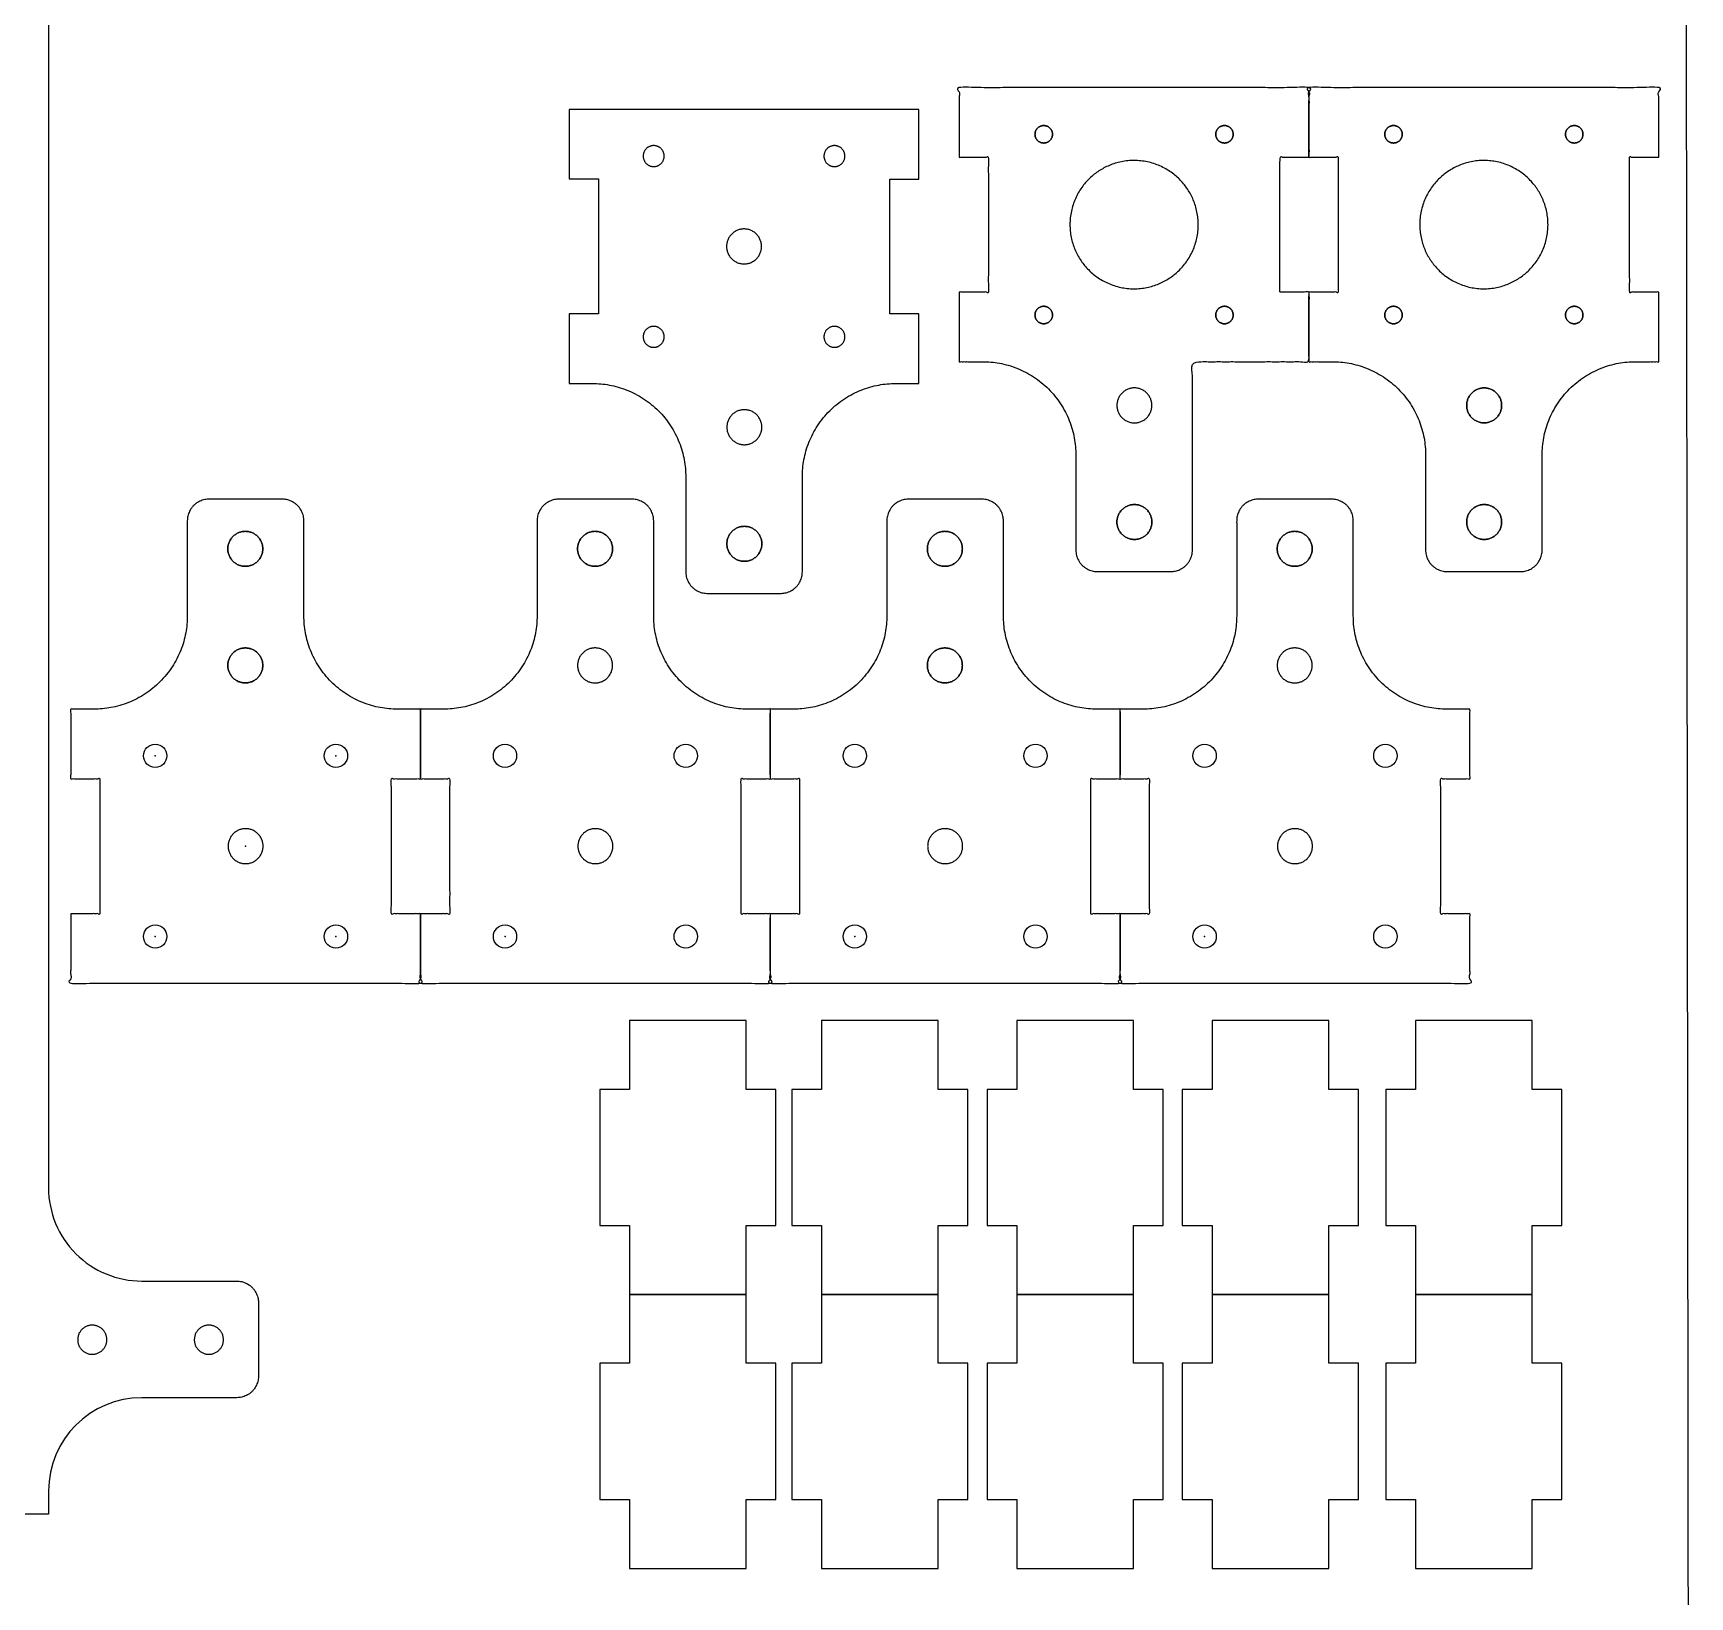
# Model space of a CAD drawing. Header units: millimetres. Extents: x 0 to 1320, y -1499 to 0.
# Drawn here: x 247.9 to 532, y -1279.1 to -1010.9 of the extents above; entities that cross this region are included whole.
import ezdxf

# ---------------------------------------------------------------- set-up
doc = ezdxf.new("R2010")
doc.units = ezdxf.units.MM
doc.header["$MEASUREMENT"] = 0
for name, color, linetype, true_color in [('Default', 178, 'Continuous', 0x000000), ('inner', 5, 'Continuous', 0x0000ff), ('mechanics', 178, 'Continuous', 0x000000), ('outer', 1, 'Continuous', 0xff0000)]:
    doc.layers.add(name, color=color, linetype=linetype, true_color=true_color)

msp = doc.modelspace()

# ---------------------------------------------------------------- linework, layer by layer
at = {"layer": 'Default'}
msp.add_lwpolyline([(310.76, -698.05), (184.75, -697.88), (185.72, -1498.61), (532.03, -1499.08), (531.43, -1006.32)], dxfattribs=at)
at = {"layer": 'inner'}
for centre in [(268.82, -1134.85), (299.82, -1134.85), (328.81, -1134.85), (359.81, -1134.85), (388.8, -1134.85), (419.8, -1134.85), (448.8, -1134.85), (479.8, -1134.85), (268.82, -1165.85), (299.82, -1165.85), (328.81, -1165.85), (359.81, -1165.85), (388.8, -1165.85), (419.8, -1165.85), (448.8, -1165.85), (479.8, -1165.85)]:
    msp.add_circle(centre, 2, dxfattribs=at)
for centre, start, end in [((266.52, -1208.95), 179.9945, 270), ((266.52, -1260.95), 90, 180)]:
    msp.add_arc(centre, 16, start, end, dxfattribs=at)
for points in [[(250.56, -776.68), (250.54, -992.81), (250.52, -1208.95)], [(250.52, -1260.95), (250.52, -1262.95), (250.52, -1264.95)], [(250.52, -1264.95), (244.56, -1264.95), (238.59, -1264.95)]]:
    msp.add_open_spline(points, degree=2, dxfattribs=at)
for points, weights, knots in [([(354.31, -1033.79), (352.51, -1033.79), (352.51, -1031.99), (352.51, -1030.19), (354.31, -1030.19), (356.11, -1030.19), (356.11, -1031.99), (356.11, -1033.79), (354.31, -1033.79)], [1, 0.707106781187, 1, 0.707106781187, 1, 0.707106781187, 1, 0.707106781187, 1], [67.592197, 67.592197, 67.592197, 70.41963, 70.41963, 73.247064, 73.247064, 76.074497, 76.074497, 78.901931, 78.901931, 78.901931]), ([(385.31, -1030.19), (387.11, -1030.19), (387.11, -1031.99), (387.11, -1033.79), (385.31, -1033.79), (383.51, -1033.79), (383.51, -1031.99), (383.51, -1030.19), (385.31, -1030.19)], [1, 0.707106781187, 1, 0.707106781187, 1, 0.707106781187, 1, 0.707106781187, 1], [44.97273, 44.97273, 44.97273, 47.800163, 47.800163, 50.627597, 50.627597, 53.45503, 53.45503, 56.282463, 56.282463, 56.282463]), ([(372.81, -1047.49), (372.81, -1050.49), (369.81, -1050.49), (366.81, -1050.49), (366.81, -1047.49), (366.81, -1044.49), (369.81, -1044.49), (372.81, -1044.49), (372.81, -1047.49)], [0.999999860338, 0.707106851018, 1, 0.707106781187, 1, 0.707106781187, 1, 0.707106851018, 0.999999860338], [90.211664, 90.211664, 90.211664, 94.924053, 94.924053, 99.636442, 99.636442, 104.348832, 104.348832, 109.06122, 109.06122, 109.06122]), ([(354.31, -1064.79), (352.51, -1064.79), (352.51, -1062.99), (352.51, -1061.19), (354.31, -1061.19), (356.11, -1061.19), (356.11, -1062.99), (356.11, -1064.79), (354.31, -1064.79)], [1, 0.707106781187, 1, 0.707106781187, 1, 0.707106781187, 1, 0.707106781187, 1], [78.901931, 78.901931, 78.901931, 81.729364, 81.729364, 84.556797, 84.556797, 87.384231, 87.384231, 90.211664, 90.211664, 90.211664]), ([(385.31, -1061.19), (387.11, -1061.19), (387.11, -1062.99), (387.11, -1064.79), (385.31, -1064.79), (383.51, -1064.79), (383.51, -1062.99), (383.51, -1061.19), (385.31, -1061.19)], [1, 0.707106781187, 1, 0.707106781187, 1, 0.707106781187, 1, 0.707106781187, 1], [56.282463, 56.282463, 56.282463, 59.109897, 59.109897, 61.93733, 61.93733, 64.764764, 64.764764, 67.592197, 67.592197, 67.592197]), ([(287.32, -1150.35), (287.32, -1153.35), (284.32, -1153.35), (281.32, -1153.35), (281.32, -1150.35), (281.32, -1147.35), (284.32, -1147.35), (287.32, -1147.35), (287.32, -1150.35)], [0.999999860338, 0.707106851018, 1, 0.707106781187, 1, 0.707106781187, 1, 0.707106851018, 0.999999860338], [90.211664, 90.211664, 90.211664, 94.924053, 94.924053, 99.636442, 99.636442, 104.348832, 104.348832, 109.06122, 109.06122, 109.06122]), ([(347.31, -1150.35), (347.31, -1153.35), (344.31, -1153.35), (341.31, -1153.35), (341.31, -1150.35), (341.31, -1147.35), (344.31, -1147.35), (347.31, -1147.35), (347.31, -1150.35)], [0.999999860338, 0.707106851018, 1, 0.707106781187, 1, 0.707106781187, 1, 0.707106851018, 0.999999860338], [90.211664, 90.211664, 90.211664, 94.924053, 94.924053, 99.636442, 99.636442, 104.348832, 104.348832, 109.06122, 109.06122, 109.06122]), ([(407.3, -1150.35), (407.3, -1153.35), (404.3, -1153.35), (401.3, -1153.35), (401.3, -1150.35), (401.3, -1147.35), (404.3, -1147.35), (407.3, -1147.35), (407.3, -1150.35)], [0.999999860338, 0.707106851018, 1, 0.707106781187, 1, 0.707106781187, 1, 0.707106851018, 0.999999860338], [90.211664, 90.211664, 90.211664, 94.924053, 94.924053, 99.636442, 99.636442, 104.348832, 104.348832, 109.06122, 109.06122, 109.06122]), ([(467.3, -1150.35), (467.3, -1153.35), (464.3, -1153.35), (461.3, -1153.35), (461.3, -1150.35), (461.3, -1147.35), (464.3, -1147.35), (467.3, -1147.35), (467.3, -1150.35)], [0.999999860338, 0.707106851018, 1, 0.707106781187, 1, 0.707106781187, 1, 0.707106851018, 0.999999860338], [90.211664, 90.211664, 90.211664, 94.924053, 94.924053, 99.636442, 99.636442, 104.348832, 104.348832, 109.06122, 109.06122, 109.06122]), ([(266.52, -1224.95), (274.67, -1224.95), (282.82, -1224.95), (286.52, -1224.95), (286.52, -1228.65), (286.52, -1234.95), (286.52, -1241.25), (286.52, -1244.95), (282.82, -1244.95), (274.67, -1244.95), (266.52, -1244.95)], [1, 1, 1, 0.707106851018, 0.999999860338, 0.999999860338, 0.999999860338, 0.707106752262, 0.999999720675, 0.999999720675, 0.999999720675], [473.406893, 473.406893, 473.406893, 489.705359, 489.705359, 495.517308, 495.517308, 508.117314, 508.117314, 513.929263, 513.929263, 530.229267, 530.229267, 530.229267]), ([(260.52, -1235), (260.52, -1237.5), (258.02, -1237.5), (255.52, -1237.5), (255.52, -1235), (255.52, -1232.5), (258.02, -1232.5), (260.52, -1232.5), (260.52, -1235)], [1, 0.707106781187, 1, 0.707106781187, 1, 0.707106781187, 1, 0.707106781187, 1], [13.556803, 13.556803, 13.556803, 17.483794, 17.483794, 21.410785, 21.410785, 25.337776, 25.337776, 29.264767, 29.264767, 29.264767]), ([(280.52, -1235), (280.52, -1237.5), (278.02, -1237.5), (275.52, -1237.5), (275.52, -1235), (275.52, -1232.5), (278.02, -1232.5), (280.52, -1232.5), (280.52, -1235)], [1, 0.707106781187, 1, 0.707106781187, 1, 0.707106781187, 1, 0.707106781187, 1], [29.264767, 29.264767, 29.264767, 33.191757, 33.191757, 37.118748, 37.118748, 41.045739, 41.045739, 44.97273, 44.97273, 44.97273])]:
    msp.add_rational_spline(points, weights, degree=2, knots=knots, dxfattribs=at)
for p in [(268.82, -1134.85), (299.82, -1134.85), (284.32, -1150.35), (268.82, -1165.85), (299.82, -1165.85), (328.81, -1165.85), (388.8, -1165.85), (448.8, -1165.85)]:
    msp.add_point(p, dxfattribs=at)
at = {"layer": 'mechanics'}
for p, q in [((350.17, -1180.23), (350.17, -1192.06)), ((370.17, -1180.23), (350.17, -1180.23)), ((370.17, -1192.06), (370.17, -1180.23)), ((383.1, -1180.23), (383.1, -1192.06)), ((403.1, -1180.23), (383.1, -1180.23)), ((403.1, -1192.06), (403.1, -1180.23)), ((416.59, -1180.23), (416.59, -1192.06)), ((436.59, -1180.23), (416.59, -1180.23)), ((436.59, -1192.06), (436.59, -1180.23)), ((450.08, -1180.23), (450.08, -1192.06)), ((470.08, -1180.23), (450.08, -1180.23)), ((470.08, -1192.06), (470.08, -1180.23)), ((484.96, -1180.23), (484.96, -1192.06)), ((504.96, -1180.23), (484.96, -1180.23)), ((504.96, -1192.06), (504.96, -1180.23)), ((350.17, -1192.06), (345.07, -1192.06)), ((345.07, -1192.06), (345.07, -1215.41)), ((375.27, -1192.06), (370.17, -1192.06)), ((375.27, -1215.41), (375.27, -1192.06)), ((383.1, -1192.06), (378, -1192.06)), ((378, -1192.06), (378, -1215.41)), ((408.2, -1192.06), (403.1, -1192.06)), ((408.2, -1215.41), (408.2, -1192.06)), ((416.59, -1192.06), (411.49, -1192.06)), ((411.49, -1192.06), (411.49, -1215.41)), ((441.69, -1192.06), (436.59, -1192.06)), ((441.69, -1215.41), (441.69, -1192.06)), ((450.08, -1192.06), (444.98, -1192.06)), ((444.98, -1192.06), (444.98, -1215.41)), ((475.18, -1192.06), (470.08, -1192.06)), ((475.18, -1215.41), (475.18, -1192.06)), ((484.96, -1192.06), (479.86, -1192.06)), ((479.86, -1192.06), (479.86, -1215.41)), ((510.06, -1192.06), (504.96, -1192.06)), ((510.06, -1215.41), (510.06, -1192.06)), ((345.07, -1215.41), (350.17, -1215.41)), ((350.17, -1215.41), (350.17, -1227.23)), ((370.17, -1227.23), (370.17, -1215.41)), ((370.17, -1215.41), (375.27, -1215.41)), ((378, -1215.41), (383.1, -1215.41)), ((383.1, -1215.41), (383.1, -1227.23)), ((403.1, -1227.23), (403.1, -1215.41)), ((403.1, -1215.41), (408.2, -1215.41)), ((411.49, -1215.41), (416.59, -1215.41)), ((416.59, -1215.41), (416.59, -1227.23)), ((436.59, -1227.23), (436.59, -1215.41)), ((436.59, -1215.41), (441.69, -1215.41)), ((444.98, -1215.41), (450.08, -1215.41)), ((450.08, -1215.41), (450.08, -1227.23)), ((470.08, -1227.23), (470.08, -1215.41)), ((470.08, -1215.41), (475.18, -1215.41)), ((479.86, -1215.41), (484.96, -1215.41)), ((484.96, -1215.41), (484.96, -1227.23)), ((504.96, -1227.23), (504.96, -1215.41)), ((504.96, -1215.41), (510.06, -1215.41)), ((350.17, -1227.23), (350.17, -1239.05)), ((370.17, -1227.23), (350.17, -1227.23)), ((350.17, -1227.23), (370.17, -1227.23)), ((370.17, -1239.05), (370.17, -1227.23)), ((383.1, -1227.23), (403.1, -1227.23)), ((383.1, -1227.23), (383.1, -1239.05)), ((403.1, -1227.23), (383.1, -1227.23)), ((403.1, -1239.05), (403.1, -1227.23)), ((416.59, -1227.23), (436.59, -1227.23)), ((416.59, -1227.23), (416.59, -1239.05)), ((436.59, -1227.23), (416.59, -1227.23)), ((436.59, -1239.05), (436.59, -1227.23)), ((450.08, -1227.23), (470.08, -1227.23)), ((450.08, -1227.23), (450.08, -1239.05)), ((470.08, -1227.23), (450.08, -1227.23)), ((470.08, -1239.05), (470.08, -1227.23)), ((484.96, -1227.23), (504.96, -1227.23)), ((484.96, -1227.23), (484.96, -1239.05)), ((504.96, -1227.23), (484.96, -1227.23)), ((504.96, -1239.05), (504.96, -1227.23)), ((350.17, -1239.05), (345.07, -1239.05)), ((345.07, -1239.05), (345.07, -1262.4)), ((375.27, -1239.05), (370.17, -1239.05)), ((375.27, -1262.4), (375.27, -1239.05)), ((383.1, -1239.05), (378, -1239.05)), ((378, -1239.05), (378, -1262.4)), ((408.2, -1239.05), (403.1, -1239.05)), ((408.2, -1262.4), (408.2, -1239.05)), ((416.59, -1239.05), (411.49, -1239.05)), ((411.49, -1239.05), (411.49, -1262.4)), ((441.69, -1239.05), (436.59, -1239.05)), ((441.69, -1262.4), (441.69, -1239.05)), ((450.08, -1239.05), (444.98, -1239.05)), ((444.98, -1239.05), (444.98, -1262.4)), ((475.18, -1239.05), (470.08, -1239.05)), ((475.18, -1262.4), (475.18, -1239.05)), ((484.96, -1239.05), (479.86, -1239.05)), ((479.86, -1239.05), (479.86, -1262.4)), ((510.06, -1239.05), (504.96, -1239.05)), ((510.06, -1262.4), (510.06, -1239.05)), ((345.07, -1262.4), (350.17, -1262.4)), ((350.17, -1262.4), (350.17, -1274.23)), ((370.17, -1274.23), (370.17, -1262.4)), ((370.17, -1262.4), (375.27, -1262.4)), ((378, -1262.4), (383.1, -1262.4)), ((383.1, -1262.4), (383.1, -1274.23)), ((403.1, -1274.23), (403.1, -1262.4)), ((403.1, -1262.4), (408.2, -1262.4)), ((411.49, -1262.4), (416.59, -1262.4)), ((416.59, -1262.4), (416.59, -1274.23)), ((436.59, -1274.23), (436.59, -1262.4)), ((436.59, -1262.4), (441.69, -1262.4)), ((444.98, -1262.4), (450.08, -1262.4)), ((450.08, -1262.4), (450.08, -1274.23)), ((470.08, -1274.23), (470.08, -1262.4)), ((470.08, -1262.4), (475.18, -1262.4)), ((479.86, -1262.4), (484.96, -1262.4)), ((484.96, -1262.4), (484.96, -1274.23)), ((504.96, -1274.23), (504.96, -1262.4)), ((504.96, -1262.4), (510.06, -1262.4)), ((350.17, -1274.23), (370.17, -1274.23)), ((383.1, -1274.23), (403.1, -1274.23)), ((416.59, -1274.23), (436.59, -1274.23)), ((450.08, -1274.23), (470.08, -1274.23)), ((484.96, -1274.23), (504.96, -1274.23))]:
    msp.add_line(p, q, dxfattribs=at)
for points, knots in [([(466.7, -1032.17), (466.7, -1026.21), (466.7, -1020.25), (436.7, -1020.25), (406.71, -1020.25), (406.71, -1026.21), (406.71, -1032.17), (409.21, -1032.17), (411.71, -1032.17), (411.71, -1043.75), (411.71, -1055.32), (409.21, -1055.32), (406.71, -1055.32), (406.71, -1061.28), (406.71, -1067.25), (408.71, -1067.25), (410.71, -1067.25)], [-0.000851, -0.000851, -0.000851, 11.920905, 11.920905, 71.914984, 71.914984, 83.83888, 83.83888, 88.83888, 88.83888, 111.990632, 111.990632, 116.990632, 116.990632, 128.914527, 128.914527, 132.914528, 132.914528, 132.914528]), ([(526.69, -1032.17), (526.69, -1026.21), (526.69, -1020.25), (496.7, -1020.25), (466.7, -1020.25), (466.7, -1026.21), (466.7, -1032.17), (469.2, -1032.17), (471.7, -1032.17), (471.7, -1043.75), (471.7, -1055.32), (469.2, -1055.32), (466.7, -1055.32), (466.7, -1061.28), (466.7, -1067.25), (468.7, -1067.25), (470.7, -1067.25)], [-0.000851, -0.000851, -0.000851, 11.920905, 11.920905, 71.914984, 71.914984, 83.83888, 83.83888, 88.83888, 88.83888, 111.990632, 111.990632, 116.990632, 116.990632, 128.914527, 128.914527, 132.914528, 132.914528, 132.914528]), ([(522.7, -1067.25), (524.7, -1067.25), (526.69, -1067.25), (526.69, -1061.28), (526.69, -1055.32), (524.19, -1055.32), (521.7, -1055.32), (521.69, -1043.74), (521.69, -1032.17), (524.19, -1032.17), (526.69, -1032.17)], [253.741165, 253.741165, 253.741165, 257.735922, 257.735922, 269.661958, 269.661958, 274.659456, 274.659456, 297.811209, 297.811209, 302.810359, 302.810359, 302.810359]), ([(254.32, -1161.93), (254.32, -1167.89), (254.32, -1173.85), (284.32, -1173.85), (314.32, -1173.85), (314.32, -1167.89), (314.32, -1161.93), (311.82, -1161.93), (309.32, -1161.93), (309.32, -1150.35), (309.32, -1138.78), (311.82, -1138.78), (314.32, -1138.78), (314.32, -1132.82), (314.32, -1126.85), (312.32, -1126.85), (310.32, -1126.85)], [302.810359, 302.810359, 302.810359, 314.732114, 314.732114, 374.726193, 374.726193, 386.650089, 386.650089, 391.650089, 391.650089, 414.801841, 414.801841, 419.801841, 419.801841, 431.725737, 431.725737, 435.725737, 435.725737, 435.725737]), ([(258.32, -1126.85), (256.32, -1126.85), (254.32, -1126.85), (254.32, -1132.82), (254.32, -1138.78), (256.82, -1138.78), (259.32, -1138.78), (259.32, -1150.36), (259.32, -1161.93), (256.82, -1161.93), (254.32, -1161.93)], [253.741166, 253.741166, 253.741166, 257.735923, 257.735923, 269.661959, 269.661959, 274.659457, 274.659457, 297.811209, 297.811209, 302.810359, 302.810359, 302.810359]), ([(314.32, -1161.93), (314.32, -1167.89), (314.32, -1173.85), (344.31, -1173.85), (374.31, -1173.85), (374.31, -1167.89), (374.31, -1161.93), (371.81, -1161.93), (369.31, -1161.93), (369.31, -1150.35), (369.31, -1138.78), (371.81, -1138.78), (374.31, -1138.78), (374.31, -1132.82), (374.31, -1126.85), (372.31, -1126.85), (370.31, -1126.85)], [302.810359, 302.810359, 302.810359, 314.732115, 314.732115, 374.726193, 374.726193, 386.650089, 386.650089, 391.650089, 391.650089, 414.801842, 414.801842, 419.801842, 419.801842, 431.725738, 431.725738, 435.725737, 435.725737, 435.725737]), ([(318.31, -1126.85), (316.31, -1126.85), (314.32, -1126.85), (314.32, -1132.82), (314.32, -1138.78), (316.81, -1138.78), (319.31, -1138.78), (319.31, -1150.36), (319.32, -1161.93), (316.82, -1161.93), (314.32, -1161.93)], [253.741166, 253.741166, 253.741166, 257.735924, 257.735924, 269.66196, 269.66196, 274.659457, 274.659457, 297.811209, 297.811209, 302.810359, 302.810359, 302.810359]), ([(374.31, -1161.93), (374.31, -1167.89), (374.31, -1173.85), (404.31, -1173.85), (434.3, -1173.85), (434.3, -1167.89), (434.3, -1161.93), (431.8, -1161.93), (429.3, -1161.93), (429.3, -1150.35), (429.3, -1138.78), (431.8, -1138.78), (434.3, -1138.78), (434.3, -1132.82), (434.3, -1126.85), (432.3, -1126.85), (430.3, -1126.85)], [302.810359, 302.810359, 302.810359, 314.732114, 314.732114, 374.726193, 374.726193, 386.650089, 386.650089, 391.650089, 391.650089, 414.801841, 414.801841, 419.801841, 419.801841, 431.725737, 431.725737, 435.725737, 435.725737, 435.725737]), ([(378.3, -1126.85), (376.31, -1126.85), (374.31, -1126.85), (374.31, -1132.82), (374.31, -1138.78), (376.81, -1138.78), (379.31, -1138.78), (379.31, -1150.36), (379.31, -1161.93), (376.81, -1161.93), (374.31, -1161.93)], [253.741166, 253.741166, 253.741166, 257.735923, 257.735923, 269.661959, 269.661959, 274.659457, 274.659457, 297.811209, 297.811209, 302.810359, 302.810359, 302.810359]), ([(434.3, -1161.93), (434.3, -1167.89), (434.3, -1173.85), (464.3, -1173.85), (494.3, -1173.85), (494.3, -1167.89), (494.3, -1161.93), (491.8, -1161.93), (489.3, -1161.93), (489.3, -1150.35), (489.3, -1138.78), (491.8, -1138.78), (494.3, -1138.78), (494.3, -1132.82), (494.3, -1126.85), (492.3, -1126.85), (490.3, -1126.85)], [302.810359, 302.810359, 302.810359, 314.732114, 314.732114, 374.726193, 374.726193, 386.650089, 386.650089, 391.650089, 391.650089, 414.801841, 414.801841, 419.801841, 419.801841, 431.725737, 431.725737, 435.725737, 435.725737, 435.725737]), ([(438.3, -1126.85), (436.3, -1126.85), (434.3, -1126.85), (434.3, -1132.82), (434.3, -1138.78), (436.8, -1138.78), (439.3, -1138.78), (439.3, -1150.36), (439.3, -1161.93), (436.8, -1161.93), (434.3, -1161.93)], [253.741166, 253.741166, 253.741166, 257.735923, 257.735923, 269.661959, 269.661959, 274.659457, 274.659457, 297.811209, 297.811209, 302.810359, 302.810359, 302.810359])]:
    msp.add_open_spline(points, degree=2, knots=knots, dxfattribs=at)
for points, weights, knots in [([(421.21, -1026.75), (419.71, -1026.75), (419.71, -1028.25), (419.71, -1029.75), (421.21, -1029.75), (422.71, -1029.75), (422.71, -1028.25), (422.71, -1026.75), (421.21, -1026.75)], [1, 0.707106781187, 1, 0.707106781187, 1, 0.707106781187, 1, 0.707106781187, 1], [0, 0, 0, 2.356194, 2.356194, 4.712389, 4.712389, 7.068583, 7.068583, 9.424778, 9.424778, 9.424778]), ([(421.21, -1026.75), (422.71, -1026.75), (422.71, -1028.25), (422.71, -1029.75), (421.21, -1029.75), (419.71, -1029.75), (419.71, -1028.25), (419.71, -1026.75), (421.21, -1026.75)], [1, 0.707106781187, 1, 0.707106781187, 1, 0.707106781187, 1, 0.707106781187, 1], [-9.424778, -9.424778, -9.424778, -7.068583, -7.068583, -4.712389, -4.712389, -2.356194, -2.356194, 0, 0, 0]), ([(452.21, -1026.75), (450.71, -1026.75), (450.71, -1028.25), (450.71, -1029.75), (452.21, -1029.75), (453.71, -1029.75), (453.71, -1028.25), (453.71, -1026.75), (452.21, -1026.75)], [1, 0.707106781187, 1, 0.707106781187, 1, 0.707106781187, 1, 0.707106781187, 1], [0, 0, 0, 2.356194, 2.356194, 4.712389, 4.712389, 7.068583, 7.068583, 9.424778, 9.424778, 9.424778]), ([(452.21, -1026.75), (453.71, -1026.75), (453.71, -1028.25), (453.71, -1029.75), (452.21, -1029.75), (450.71, -1029.75), (450.71, -1028.25), (450.71, -1026.75), (452.21, -1026.75)], [1, 0.707106781187, 1, 0.707106781187, 1, 0.707106781187, 1, 0.707106781187, 1], [-9.424778, -9.424778, -9.424778, -7.068583, -7.068583, -4.712389, -4.712389, -2.356194, -2.356194, 0, 0, 0]), ([(481.2, -1026.75), (482.7, -1026.75), (482.7, -1028.25), (482.7, -1029.75), (481.2, -1029.75), (479.7, -1029.75), (479.7, -1028.25), (479.7, -1026.75), (481.2, -1026.75)], [1, 0.707106781187, 1, 0.707106781187, 1, 0.707106781187, 1, 0.707106781187, 1], [-9.424778, -9.424778, -9.424778, -7.068583, -7.068583, -4.712389, -4.712389, -2.356194, -2.356194, 0, 0, 0]), ([(481.2, -1026.75), (479.7, -1026.75), (479.7, -1028.25), (479.7, -1029.75), (481.2, -1029.75), (482.7, -1029.75), (482.7, -1028.25), (482.7, -1026.75), (481.2, -1026.75)], [1, 0.707106781187, 1, 0.707106781187, 1, 0.707106781187, 1, 0.707106781187, 1], [0, 0, 0, 2.356194, 2.356194, 4.712389, 4.712389, 7.068583, 7.068583, 9.424778, 9.424778, 9.424778]), ([(512.2, -1026.75), (513.7, -1026.75), (513.7, -1028.25), (513.7, -1029.75), (512.2, -1029.75), (510.7, -1029.75), (510.7, -1028.25), (510.7, -1026.75), (512.2, -1026.75)], [1, 0.707106781187, 1, 0.707106781187, 1, 0.707106781187, 1, 0.707106781187, 1], [-9.424778, -9.424778, -9.424778, -7.068583, -7.068583, -4.712389, -4.712389, -2.356194, -2.356194, 0, 0, 0]), ([(512.2, -1026.75), (510.7, -1026.75), (510.7, -1028.25), (510.7, -1029.75), (512.2, -1029.75), (513.7, -1029.75), (513.7, -1028.25), (513.7, -1026.75), (512.2, -1026.75)], [1, 0.707106781187, 1, 0.707106781187, 1, 0.707106781187, 1, 0.707106781187, 1], [0, 0, 0, 2.356194, 2.356194, 4.712389, 4.712389, 7.068583, 7.068583, 9.424778, 9.424778, 9.424778]), ([(442.93, -1052.82), (433.86, -1059.04), (427.63, -1049.97), (421.41, -1040.9), (430.48, -1034.67), (439.55, -1028.45), (445.78, -1037.52), (452, -1046.6), (442.93, -1052.82)], [1, 0.707106781187, 1, 0.707106781187, 1, 0.707106781187, 1, 0.707106851018, 0.999999860338], [-69.115038, -69.115038, -69.115038, -51.836278, -51.836278, -34.557517, -34.557517, -17.278757, -17.278757, 0, 0, 0]), ([(426.71, -1083.25), (426.71, -1091.4), (426.71, -1099.55), (426.71, -1103.25), (430.41, -1103.25), (436.71, -1103.25), (443.01, -1103.25), (446.71, -1103.25), (446.71, -1099.55), (446.71, -1083.4), (446.71, -1067.25), (456.7, -1067.25), (466.7, -1067.25), (466.7, -1061.28), (466.7, -1055.32), (464.2, -1055.32), (461.7, -1055.32), (461.7, -1043.74), (461.7, -1032.17), (464.2, -1032.17), (466.7, -1032.17)], [1, 1, 1, 0.707106781187, 1, 1, 1, 0.707106781187, 1, 1, 1, 1, 1, 1, 1, 1, 1, 1, 1, 1, 1], [164.914532, 164.914532, 164.914532, 181.214537, 181.214537, 187.026486, 187.026486, 199.62649, 199.62649, 205.438438, 205.438438, 237.738448, 237.738448, 257.735924, 257.735924, 269.66196, 269.66196, 274.659457, 274.659457, 297.811209, 297.811209, 302.810359, 302.810359, 302.810359]), ([(502.92, -1052.82), (493.85, -1059.04), (487.63, -1049.97), (481.41, -1040.9), (490.48, -1034.67), (499.55, -1028.45), (505.77, -1037.52), (511.99, -1046.6), (502.92, -1052.82)], [1, 0.707106781187, 1, 0.707106781187, 1, 0.707106781187, 1, 0.707106851018, 0.999999860338], [-69.115038, -69.115038, -69.115038, -51.836278, -51.836278, -34.557517, -34.557517, -17.278757, -17.278757, 0, 0, 0]), ([(421.21, -1057.75), (419.71, -1057.75), (419.71, -1059.25), (419.71, -1060.75), (421.21, -1060.75), (422.71, -1060.75), (422.71, -1059.25), (422.71, -1057.75), (421.21, -1057.75)], [1, 0.707106781187, 1, 0.707106781187, 1, 0.707106781187, 1, 0.707106781187, 1], [0, 0, 0, 2.356194, 2.356194, 4.712389, 4.712389, 7.068583, 7.068583, 9.424778, 9.424778, 9.424778]), ([(421.21, -1057.75), (422.71, -1057.75), (422.71, -1059.25), (422.71, -1060.75), (421.21, -1060.75), (419.71, -1060.75), (419.71, -1059.25), (419.71, -1057.75), (421.21, -1057.75)], [1, 0.707106781187, 1, 0.707106781187, 1, 0.707106781187, 1, 0.707106781187, 1], [-9.424778, -9.424778, -9.424778, -7.068583, -7.068583, -4.712389, -4.712389, -2.356194, -2.356194, 0, 0, 0]), ([(452.21, -1057.75), (450.71, -1057.75), (450.71, -1059.25), (450.71, -1060.75), (452.21, -1060.75), (453.71, -1060.75), (453.71, -1059.25), (453.71, -1057.75), (452.21, -1057.75)], [1, 0.707106781187, 1, 0.707106781187, 1, 0.707106781187, 1, 0.707106781187, 1], [0, 0, 0, 2.356194, 2.356194, 4.712389, 4.712389, 7.068583, 7.068583, 9.424778, 9.424778, 9.424778]), ([(452.21, -1057.75), (453.71, -1057.75), (453.71, -1059.25), (453.71, -1060.75), (452.21, -1060.75), (450.71, -1060.75), (450.71, -1059.25), (450.71, -1057.75), (452.21, -1057.75)], [1, 0.707106781187, 1, 0.707106781187, 1, 0.707106781187, 1, 0.707106781187, 1], [-9.424778, -9.424778, -9.424778, -7.068583, -7.068583, -4.712389, -4.712389, -2.356194, -2.356194, 0, 0, 0]), ([(481.2, -1057.75), (482.7, -1057.75), (482.7, -1059.25), (482.7, -1060.75), (481.2, -1060.75), (479.7, -1060.75), (479.7, -1059.25), (479.7, -1057.75), (481.2, -1057.75)], [1, 0.707106781187, 1, 0.707106781187, 1, 0.707106781187, 1, 0.707106781187, 1], [-9.424778, -9.424778, -9.424778, -7.068583, -7.068583, -4.712389, -4.712389, -2.356194, -2.356194, 0, 0, 0]), ([(481.2, -1057.75), (479.7, -1057.75), (479.7, -1059.25), (479.7, -1060.75), (481.2, -1060.75), (482.7, -1060.75), (482.7, -1059.25), (482.7, -1057.75), (481.2, -1057.75)], [1, 0.707106781187, 1, 0.707106781187, 1, 0.707106781187, 1, 0.707106781187, 1], [0, 0, 0, 2.356194, 2.356194, 4.712389, 4.712389, 7.068583, 7.068583, 9.424778, 9.424778, 9.424778]), ([(512.2, -1057.75), (513.7, -1057.75), (513.7, -1059.25), (513.7, -1060.75), (512.2, -1060.75), (510.7, -1060.75), (510.7, -1059.25), (510.7, -1057.75), (512.2, -1057.75)], [1, 0.707106781187, 1, 0.707106781187, 1, 0.707106781187, 1, 0.707106781187, 1], [-9.424778, -9.424778, -9.424778, -7.068583, -7.068583, -4.712389, -4.712389, -2.356194, -2.356194, 0, 0, 0]), ([(512.2, -1057.75), (510.7, -1057.75), (510.7, -1059.25), (510.7, -1060.75), (512.2, -1060.75), (513.7, -1060.75), (513.7, -1059.25), (513.7, -1057.75), (512.2, -1057.75)], [1, 0.707106781187, 1, 0.707106781187, 1, 0.707106781187, 1, 0.707106781187, 1], [0, 0, 0, 2.356194, 2.356194, 4.712389, 4.712389, 7.068583, 7.068583, 9.424778, 9.424778, 9.424778]), ([(436.76, -1071.75), (439.76, -1071.75), (439.76, -1074.75), (439.76, -1077.75), (436.76, -1077.75), (433.76, -1077.75), (433.76, -1074.75), (433.76, -1071.75), (436.76, -1071.75)], [1, 0.707106781187, 1, 0.707106781187, 1, 0.707106781187, 1, 0.707106781187, 1], [-18.849556, -18.849556, -18.849556, -14.137167, -14.137167, -9.424778, -9.424778, -4.712389, -4.712389, 0, 0, 0]), ([(496.75, -1071.75), (499.75, -1071.75), (499.75, -1074.75), (499.75, -1077.75), (496.75, -1077.75), (493.75, -1077.75), (493.75, -1074.75), (493.75, -1071.75), (496.75, -1071.75)], [1, 0.707106781187, 1, 0.707106781187, 1, 0.707106781187, 1, 0.707106781187, 1], [-18.849556, -18.849556, -18.849556, -14.137167, -14.137167, -9.424778, -9.424778, -4.712389, -4.712389, 0, 0, 0]), ([(496.75, -1071.75), (493.75, -1071.75), (493.75, -1074.75), (493.75, -1077.75), (496.75, -1077.75), (499.75, -1077.75), (499.75, -1074.75), (499.75, -1071.75), (496.75, -1071.75)], [1, 0.707106781187, 1, 0.707106781187, 1, 0.707106781187, 1, 0.707106781187, 1], [0, 0, 0, 4.712389, 4.712389, 9.424778, 9.424778, 14.137167, 14.137167, 18.849556, 18.849556, 18.849556]), ([(369.86, -1075.49), (372.86, -1075.49), (372.86, -1078.49), (372.86, -1081.49), (369.86, -1081.49), (366.86, -1081.49), (366.86, -1078.49), (366.86, -1075.49), (369.86, -1075.49)], [1, 0.707106781187, 1, 0.707106781187, 1, 0.707106781187, 1, 0.707106781187, 1], [-18.849556, -18.849556, -18.849556, -14.137167, -14.137167, -9.424778, -9.424778, -4.712389, -4.712389, 0, 0, 0]), ([(486.7, -1083.25), (486.7, -1091.4), (486.7, -1099.55), (486.7, -1103.25), (490.4, -1103.25), (496.7, -1103.25), (503, -1103.25), (506.7, -1103.25), (506.7, -1099.55), (506.7, -1091.4), (506.7, -1083.25)], [1, 1, 1, 0.707106781187, 1, 1, 1, 0.707106781187, 1, 1, 1], [164.914532, 164.914532, 164.914532, 181.214534, 181.214534, 187.026482, 187.026482, 199.626487, 199.626487, 205.438435, 205.438435, 221.738441, 221.738441, 221.738441]), ([(294.32, -1110.85), (294.32, -1102.7), (294.32, -1094.55), (294.32, -1090.85), (290.62, -1090.85), (284.32, -1090.85), (278.02, -1090.85), (274.32, -1090.85), (274.32, -1094.55), (274.32, -1102.7), (274.32, -1110.85)], [1, 1, 1, 0.707106781187, 1, 1, 1, 0.707106781187, 1, 1, 1], [164.914532, 164.914532, 164.914532, 181.214535, 181.214535, 187.026483, 187.026483, 199.626488, 199.626488, 205.438437, 205.438437, 221.738443, 221.738443, 221.738443]), ([(354.31, -1110.85), (354.31, -1102.7), (354.31, -1094.55), (354.31, -1090.85), (350.61, -1090.85), (344.31, -1090.85), (338.01, -1090.85), (334.31, -1090.85), (334.31, -1094.55), (334.31, -1102.7), (334.31, -1110.85)], [1, 1, 1, 0.707106781187, 1, 1, 1, 0.707106781187, 1, 1, 1], [164.914532, 164.914532, 164.914532, 181.214537, 181.214537, 187.026486, 187.026486, 199.62649, 199.62649, 205.438438, 205.438438, 221.738443, 221.738443, 221.738443]), ([(414.3, -1110.85), (414.3, -1102.7), (414.3, -1094.55), (414.3, -1090.85), (410.6, -1090.85), (404.3, -1090.85), (398, -1090.85), (394.3, -1090.85), (394.3, -1094.55), (394.3, -1102.7), (394.3, -1110.85)], [1, 1, 1, 0.707106781187, 1, 1, 1, 0.707106781187, 1, 1, 1], [164.914532, 164.914532, 164.914532, 181.214537, 181.214537, 187.026486, 187.026486, 199.62649, 199.62649, 205.438438, 205.438438, 221.738443, 221.738443, 221.738443]), ([(474.3, -1110.85), (474.3, -1102.7), (474.3, -1094.55), (474.3, -1090.85), (470.6, -1090.85), (464.3, -1090.85), (458, -1090.85), (454.3, -1090.85), (454.3, -1094.55), (454.3, -1102.7), (454.3, -1110.85)], [1, 1, 1, 0.707106781187, 1, 1, 1, 0.707106781187, 1, 1, 1], [164.914532, 164.914532, 164.914532, 181.214537, 181.214537, 187.026486, 187.026486, 199.62649, 199.62649, 205.438438, 205.438438, 221.738443, 221.738443, 221.738443]), ([(436.76, -1091.75), (433.76, -1091.75), (433.76, -1094.75), (433.76, -1097.75), (436.76, -1097.75), (439.76, -1097.75), (439.76, -1094.75), (439.76, -1091.75), (436.76, -1091.75)], [1, 0.707106781187, 1, 0.707106781187, 1, 0.707106781187, 1, 0.707106781187, 1], [0, 0, 0, 4.712389, 4.712389, 9.424778, 9.424778, 14.137167, 14.137167, 18.849556, 18.849556, 18.849556]), ([(436.76, -1091.75), (439.76, -1091.75), (439.76, -1094.75), (439.76, -1097.75), (436.76, -1097.75), (433.76, -1097.75), (433.76, -1094.75), (433.76, -1091.75), (436.76, -1091.75)], [1, 0.707106781187, 1, 0.707106781187, 1, 0.707106781187, 1, 0.707106781187, 1], [-18.849556, -18.849556, -18.849556, -14.137167, -14.137167, -9.424778, -9.424778, -4.712389, -4.712389, 0, 0, 0]), ([(496.75, -1091.75), (499.75, -1091.75), (499.75, -1094.75), (499.75, -1097.75), (496.75, -1097.75), (493.75, -1097.75), (493.75, -1094.75), (493.75, -1091.75), (496.75, -1091.75)], [1, 0.707106781187, 1, 0.707106781187, 1, 0.707106781187, 1, 0.707106781187, 1], [-18.849556, -18.849556, -18.849556, -14.137167, -14.137167, -9.424778, -9.424778, -4.712389, -4.712389, 0, 0, 0]), ([(496.75, -1091.75), (493.75, -1091.75), (493.75, -1094.75), (493.75, -1097.75), (496.75, -1097.75), (499.75, -1097.75), (499.75, -1094.75), (499.75, -1091.75), (496.75, -1091.75)], [1, 0.707106781187, 1, 0.707106781187, 1, 0.707106781187, 1, 0.707106781187, 1], [0, 0, 0, 4.712389, 4.712389, 9.424778, 9.424778, 14.137167, 14.137167, 18.849556, 18.849556, 18.849556]), ([(284.27, -1102.35), (281.27, -1102.35), (281.27, -1099.35), (281.27, -1096.35), (284.27, -1096.35), (287.27, -1096.35), (287.27, -1099.35), (287.27, -1102.35), (284.27, -1102.35)], [1, 0.707106781187, 1, 0.707106781187, 1, 0.707106781187, 1, 0.707106781187, 1], [-18.849556, -18.849556, -18.849556, -14.137167, -14.137167, -9.424778, -9.424778, -4.712389, -4.712389, 0, 0, 0]), ([(284.27, -1102.35), (287.27, -1102.35), (287.27, -1099.35), (287.27, -1096.35), (284.27, -1096.35), (281.27, -1096.35), (281.27, -1099.35), (281.27, -1102.35), (284.27, -1102.35)], [1, 0.707106781187, 1, 0.707106781187, 1, 0.707106781187, 1, 0.707106781187, 1], [0, 0, 0, 4.712389, 4.712389, 9.424778, 9.424778, 14.137167, 14.137167, 18.849556, 18.849556, 18.849556]), ([(344.26, -1102.35), (347.26, -1102.35), (347.26, -1099.35), (347.26, -1096.35), (344.26, -1096.35), (341.26, -1096.35), (341.26, -1099.35), (341.26, -1102.35), (344.26, -1102.35)], [1, 0.707106781187, 1, 0.707106781187, 1, 0.707106781187, 1, 0.707106781187, 1], [0, 0, 0, 4.712389, 4.712389, 9.424778, 9.424778, 14.137167, 14.137167, 18.849556, 18.849556, 18.849556]), ([(344.26, -1102.35), (341.26, -1102.35), (341.26, -1099.35), (341.26, -1096.35), (344.26, -1096.35), (347.26, -1096.35), (347.26, -1099.35), (347.26, -1102.35), (344.26, -1102.35)], [1, 0.707106781187, 1, 0.707106781187, 1, 0.707106781187, 1, 0.707106781187, 1], [-18.849556, -18.849556, -18.849556, -14.137167, -14.137167, -9.424778, -9.424778, -4.712389, -4.712389, 0, 0, 0]), ([(369.86, -1095.49), (372.86, -1095.49), (372.86, -1098.49), (372.86, -1101.49), (369.86, -1101.49), (366.86, -1101.49), (366.86, -1098.49), (366.86, -1095.49), (369.86, -1095.49)], [1, 0.707106781187, 1, 0.707106781187, 1, 0.707106781187, 1, 0.707106781187, 1], [-18.849556, -18.849556, -18.849556, -14.137167, -14.137167, -9.424778, -9.424778, -4.712389, -4.712389, 0, 0, 0]), ([(369.86, -1095.49), (366.86, -1095.49), (366.86, -1098.49), (366.86, -1101.49), (369.86, -1101.49), (372.86, -1101.49), (372.86, -1098.49), (372.86, -1095.49), (369.86, -1095.49)], [1, 0.707106781187, 1, 0.707106781187, 1, 0.707106781187, 1, 0.707106781187, 1], [0, 0, 0, 4.712389, 4.712389, 9.424778, 9.424778, 14.137167, 14.137167, 18.849556, 18.849556, 18.849556]), ([(404.25, -1102.35), (407.25, -1102.35), (407.25, -1099.35), (407.25, -1096.35), (404.25, -1096.35), (401.25, -1096.35), (401.25, -1099.35), (401.25, -1102.35), (404.25, -1102.35)], [1, 0.707106781187, 1, 0.707106781187, 1, 0.707106781187, 1, 0.707106781187, 1], [0, 0, 0, 4.712389, 4.712389, 9.424778, 9.424778, 14.137167, 14.137167, 18.849556, 18.849556, 18.849556]), ([(404.25, -1102.35), (401.25, -1102.35), (401.25, -1099.35), (401.25, -1096.35), (404.25, -1096.35), (407.25, -1096.35), (407.25, -1099.35), (407.25, -1102.35), (404.25, -1102.35)], [1, 0.707106781187, 1, 0.707106781187, 1, 0.707106781187, 1, 0.707106781187, 1], [-18.849556, -18.849556, -18.849556, -14.137167, -14.137167, -9.424778, -9.424778, -4.712389, -4.712389, 0, 0, 0]), ([(464.25, -1102.35), (461.25, -1102.35), (461.25, -1099.35), (461.25, -1096.35), (464.25, -1096.35), (467.25, -1096.35), (467.25, -1099.35), (467.25, -1102.35), (464.25, -1102.35)], [1, 0.707106781187, 1, 0.707106781187, 1, 0.707106781187, 1, 0.707106781187, 1], [-18.849556, -18.849556, -18.849556, -14.137167, -14.137167, -9.424778, -9.424778, -4.712389, -4.712389, 0, 0, 0]), ([(464.25, -1102.35), (467.25, -1102.35), (467.25, -1099.35), (467.25, -1096.35), (464.25, -1096.35), (461.25, -1096.35), (461.25, -1099.35), (461.25, -1102.35), (464.25, -1102.35)], [1, 0.707106781187, 1, 0.707106781187, 1, 0.707106781187, 1, 0.707106781187, 1], [0, 0, 0, 4.712389, 4.712389, 9.424778, 9.424778, 14.137167, 14.137167, 18.849556, 18.849556, 18.849556]), ([(284.27, -1122.35), (281.27, -1122.35), (281.27, -1119.35), (281.27, -1116.35), (284.27, -1116.35), (287.27, -1116.35), (287.27, -1119.35), (287.27, -1122.35), (284.27, -1122.35)], [1, 0.707106781187, 1, 0.707106781187, 1, 0.707106781187, 1, 0.707106781187, 1], [-18.849556, -18.849556, -18.849556, -14.137167, -14.137167, -9.424778, -9.424778, -4.712389, -4.712389, 0, 0, 0]), ([(284.27, -1122.35), (287.27, -1122.35), (287.27, -1119.35), (287.27, -1116.35), (284.27, -1116.35), (281.27, -1116.35), (281.27, -1119.35), (281.27, -1122.35), (284.27, -1122.35)], [1, 0.707106781187, 1, 0.707106781187, 1, 0.707106781187, 1, 0.707106781187, 1], [0, 0, 0, 4.712389, 4.712389, 9.424778, 9.424778, 14.137167, 14.137167, 18.849556, 18.849556, 18.849556]), ([(344.26, -1122.35), (341.26, -1122.35), (341.26, -1119.35), (341.26, -1116.35), (344.26, -1116.35), (347.26, -1116.35), (347.26, -1119.35), (347.26, -1122.35), (344.26, -1122.35)], [1, 0.707106781187, 1, 0.707106781187, 1, 0.707106781187, 1, 0.707106781187, 1], [-18.849556, -18.849556, -18.849556, -14.137167, -14.137167, -9.424778, -9.424778, -4.712389, -4.712389, 0, 0, 0]), ([(404.25, -1122.35), (407.25, -1122.35), (407.25, -1119.35), (407.25, -1116.35), (404.25, -1116.35), (401.25, -1116.35), (401.25, -1119.35), (401.25, -1122.35), (404.25, -1122.35)], [1, 0.707106781187, 1, 0.707106781187, 1, 0.707106781187, 1, 0.707106781187, 1], [0, 0, 0, 4.712389, 4.712389, 9.424778, 9.424778, 14.137167, 14.137167, 18.849556, 18.849556, 18.849556]), ([(404.25, -1122.35), (401.25, -1122.35), (401.25, -1119.35), (401.25, -1116.35), (404.25, -1116.35), (407.25, -1116.35), (407.25, -1119.35), (407.25, -1122.35), (404.25, -1122.35)], [1, 0.707106781187, 1, 0.707106781187, 1, 0.707106781187, 1, 0.707106781187, 1], [-18.849556, -18.849556, -18.849556, -14.137167, -14.137167, -9.424778, -9.424778, -4.712389, -4.712389, 0, 0, 0]), ([(464.25, -1122.35), (461.25, -1122.35), (461.25, -1119.35), (461.25, -1116.35), (464.25, -1116.35), (467.25, -1116.35), (467.25, -1119.35), (467.25, -1122.35), (464.25, -1122.35)], [1, 0.707106781187, 1, 0.707106781187, 1, 0.707106781187, 1, 0.707106781187, 1], [-18.849556, -18.849556, -18.849556, -14.137167, -14.137167, -9.424778, -9.424778, -4.712389, -4.712389, 0, 0, 0])]:
    msp.add_rational_spline(points, weights, degree=2, knots=knots, dxfattribs=at)
for points, weights in [([(410.71, -1067.25), (426.71, -1067.25), (426.71, -1083.25)], [1, 0.707106787781, 1]), ([(470.7, -1067.25), (486.7, -1067.25), (486.7, -1083.25)], [1, 0.707106787781, 1]), ([(506.7, -1083.25), (506.7, -1067.25), (522.7, -1067.25)], [1, 0.707106787783, 1]), ([(274.32, -1110.85), (274.32, -1126.85), (258.32, -1126.85)], [1, 0.707106787783, 1]), ([(310.32, -1126.85), (294.32, -1126.85), (294.32, -1110.85)], [1, 0.707106787781, 1]), ([(334.31, -1110.85), (334.31, -1126.85), (318.31, -1126.85)], [1, 0.707106787783, 1]), ([(370.31, -1126.85), (354.31, -1126.85), (354.31, -1110.85)], [1, 0.707106787781, 1]), ([(394.3, -1110.85), (394.3, -1126.85), (378.3, -1126.85)], [1, 0.707106787783, 1]), ([(430.3, -1126.85), (414.3, -1126.85), (414.3, -1110.85)], [1, 0.707106787781, 1]), ([(454.3, -1110.85), (454.3, -1126.85), (438.3, -1126.85)], [1, 0.707106787783, 1]), ([(490.3, -1126.85), (474.3, -1126.85), (474.3, -1110.85)], [1, 0.707106787781, 1])]:
    msp.add_rational_spline(points, weights, degree=2, dxfattribs=at)
at = {"layer": 'outer'}
for points in [[(399.81, -1023.99), (369.82, -1023.99), (339.82, -1023.99)], [(339.82, -1023.99), (339.82, -1029.95), (339.82, -1035.91)], [(399.81, -1035.92), (399.81, -1029.95), (399.81, -1023.99)], [(339.82, -1035.91), (342.32, -1035.91), (344.82, -1035.91)], [(344.82, -1035.91), (344.82, -1047.49), (344.82, -1059.07)], [(394.81, -1059.07), (394.81, -1047.49), (394.81, -1035.92)], [(394.81, -1035.92), (397.31, -1035.92), (399.81, -1035.92)], [(344.82, -1059.07), (342.32, -1059.07), (339.82, -1059.06)], [(339.82, -1059.06), (339.82, -1065.03), (339.82, -1070.99)], [(399.81, -1059.07), (397.31, -1059.07), (394.81, -1059.07)], [(399.81, -1070.99), (399.81, -1065.03), (399.81, -1059.07)], [(339.82, -1070.99), (341.82, -1070.99), (343.81, -1070.99)], [(395.81, -1070.99), (397.81, -1070.99), (399.81, -1070.99)]]:
    msp.add_open_spline(points, degree=2, dxfattribs=at)
for points, weights in [([(343.81, -1070.99), (359.81, -1070.99), (359.81, -1086.99)], [1, 0.707106787783, 1]), ([(379.81, -1086.99), (379.81, -1070.99), (395.81, -1070.99)], [1, 0.707106787781, 1])]:
    msp.add_rational_spline(points, weights, degree=2, dxfattribs=at)
msp.add_rational_spline([(359.81, -1086.99), (359.81, -1095.14), (359.81, -1103.29), (359.81, -1106.99), (363.51, -1106.99), (369.81, -1106.99), (376.11, -1106.99), (379.81, -1106.99), (379.81, -1103.29), (379.81, -1095.14), (379.81, -1086.99)], [1, 1, 1, 0.707106781187, 1, 1, 1, 0.707106781187, 1, 1, 1], degree=2, knots=[115.089828, 115.089828, 115.089828, 131.389831, 131.389831, 137.20178, 137.20178, 149.801786, 149.801786, 155.613735, 155.613735, 171.913738, 171.913738, 171.913738], dxfattribs=at)

doc.saveas('drawing.dxf')
